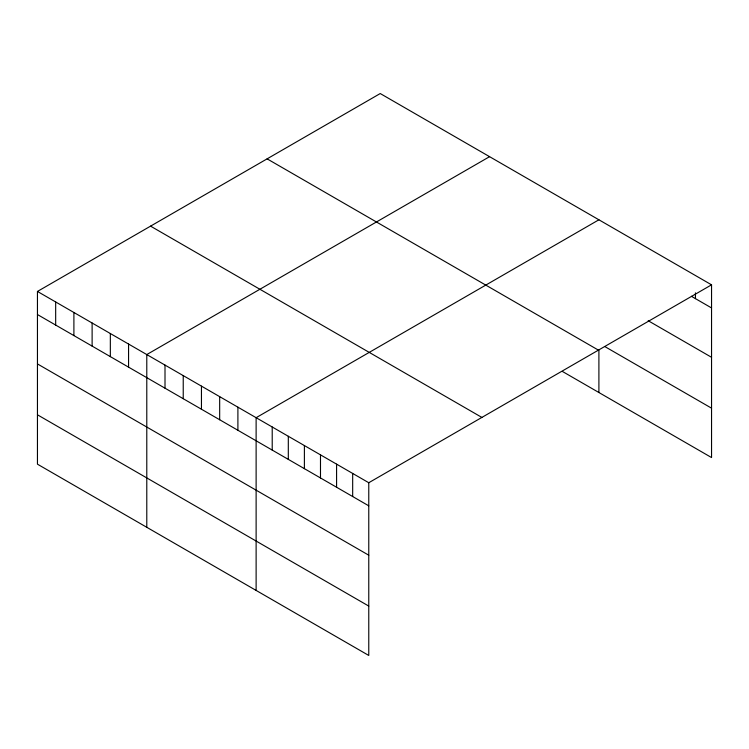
<?xml version="1.0" encoding="UTF-8"?>
<svg xmlns="http://www.w3.org/2000/svg" width="749" height="749" viewBox="0 0 749 749"><rect width="100%" height="100%" fill="white"/><g stroke="black" fill="none" stroke-linecap="round" stroke-linejoin="round"><path stroke-width="1.12" d="M37.45 291.445L368.77 482.731L368.77 655.459L37.45 464.174L37.45 291.445L380.23 93.541L711.55 284.826L711.55 457.555L562.452 371.476M489.565 156.672L146.785 354.567L146.785 527.296M598.9 219.794L256.121 417.699L256.121 590.418M368.77 482.731L711.55 284.826M691.43 296.314L711.55 307.933M648.185 320.722L711.55 357.301M604.939 346.628L711.55 408.177M267.112 158.854L598.432 350.139M150.568 226.142L481.888 417.427M37.45 314.543L368.77 505.828M37.45 363.92L368.77 555.206M37.45 414.796L368.77 606.081M695.456 292.859L695.456 298.636M598.9 349.727L598.9 392.513M352.676 473.443L352.676 496.54M336.582 464.155L336.582 487.253M320.488 454.858L320.488 477.956M304.394 445.571L304.394 468.668M288.309 436.274L288.309 459.38M272.215 426.986L272.215 450.083M237.901 407.175L237.901 430.272M219.672 396.652L219.672 419.749M201.453 386.138L201.453 409.235M183.233 375.614L183.233 398.711M165.005 365.091L165.005 388.188M128.566 344.053L128.566 367.15M110.337 333.53L110.337 356.627M92.118 323.006L92.118 346.113M73.898 312.492L73.898 335.589M55.669 301.969L55.669 325.066"/></g></svg>
